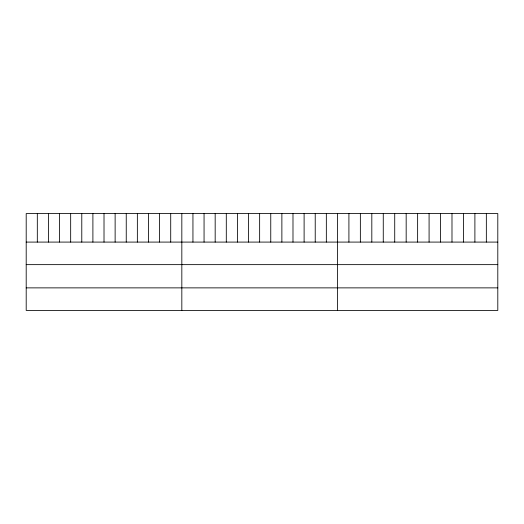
<?xml version="1.0" encoding="UTF-8"?>
<svg xmlns="http://www.w3.org/2000/svg" width="524" height="524" viewBox="0 0 524 524"><rect width="100%" height="100%" fill="white"/><g stroke="black" fill="none" stroke-linecap="round" stroke-linejoin="round"><path stroke-width="0.79" d="M497.8 242.088L497.8 310.424L26.2 310.424L26.2 213.576L497.8 213.576L497.8 242.088L26.2 242.088M26.2 264.64L497.8 264.64M26.2 287.873L497.8 287.873M486.344 213.576L486.344 242.088M474.895 213.576L474.895 242.088M463.439 213.576L463.439 242.088M451.989 213.576L451.989 242.088M440.533 213.576L440.533 242.088M429.084 213.576L429.084 242.088M417.628 213.576L417.628 242.088M406.172 213.576L406.172 242.088M394.723 213.576L394.723 242.088M383.267 213.576L383.267 242.088M371.817 213.576L371.817 242.088M360.361 213.576L360.361 242.088M348.912 213.576L348.912 242.088M337.456 213.576L337.456 310.424M326.341 213.576L326.341 242.088M315.225 213.576L315.225 242.088M304.11 213.576L304.11 242.088M292.988 213.576L292.988 242.088M281.873 213.576L281.873 242.088M270.757 213.576L270.757 242.088M259.642 213.576L259.642 242.088M248.527 213.576L248.527 242.088M237.411 213.576L237.411 242.088M226.296 213.576L226.296 242.088M215.174 213.576L215.174 242.088M204.059 213.576L204.059 242.088M192.943 213.576L192.943 242.088M181.828 213.576L181.828 310.424M170.713 213.576L170.713 242.088M159.597 213.576L159.597 242.088M148.482 213.576L148.482 242.088M137.36 213.576L137.36 242.088M126.245 213.576L126.245 242.088M115.129 213.576L115.129 242.088M104.014 213.576L104.014 242.088M92.899 213.576L92.899 242.088M81.783 213.576L81.783 242.088M70.668 213.576L70.668 242.088M59.546 213.576L59.546 242.088M48.431 213.576L48.431 242.088M37.315 213.576L37.315 242.088"/></g></svg>
